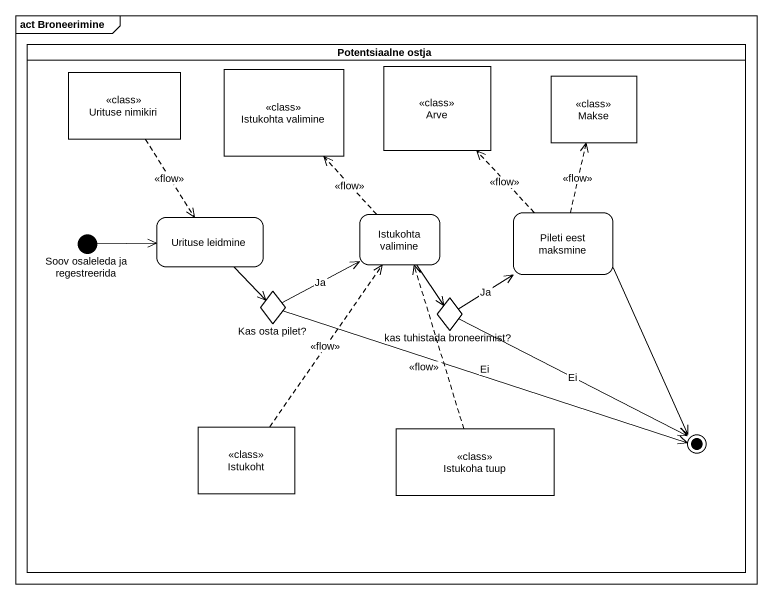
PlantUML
@startuml
mainframe act Broneerimine
hide empty description
state "Potentsiaalne ostja" as Potentsiaalne_ostja <<partition>> {
  state "Urituse nimikiri" as Urituse_nimikiri <<class>>
  state "Istukohta valimine" as Istukohta_valimine <<class>>
  state Arve <<class>>
  state Makse <<class>>
  state "Urituse leidmine" as Urituse_leidmine
  state "Istukohta valimine" as Istukohta_valimine_2
  state "Pileti eest maksmine" as Pileti_eest_maksmine
  state "Soov osaleleda ja regestreerida" as Soov_osaleleda_ja <<start>>
  state "Kas osta pilet?" as Kas_osta_pilet <<choice>>
  state "kas tuhistada broneerimist?" as kas_tuhistada_broneerimist <<choice>>
  state Istukoht <<class>>
  state "Istukoha tuup" as Istukoha_tuup <<class>>
  Pileti_eest_maksmine --> [*]
  Kas_osta_pilet -right-> [*] : Ei
  kas_tuhistada_broneerimist -right-> [*] : Ei
}
Urituse_nimikiri -[dashed]-> Urituse_leidmine : <<flow>>
Urituse_leidmine --> Kas_osta_pilet
Istukohta_valimine_2 -up[dashed]-> Istukohta_valimine : <<flow>>
Istukohta_valimine_2 --> kas_tuhistada_broneerimist
Pileti_eest_maksmine -up[dashed]-> Arve : <<flow>>
Pileti_eest_maksmine -up[dashed]-> Makse : <<flow>>
Soov_osaleleda_ja -right-> Urituse_leidmine
Kas_osta_pilet -right-> Istukohta_valimine_2 : Ja
kas_tuhistada_broneerimist -up-> Pileti_eest_maksmine : Ja
Istukoht -up[dashed]-> Istukohta_valimine_2 : <<flow>>
Istukoha_tuup -up[dashed]-> Istukohta_valimine_2 : <<flow>>
@enduml
